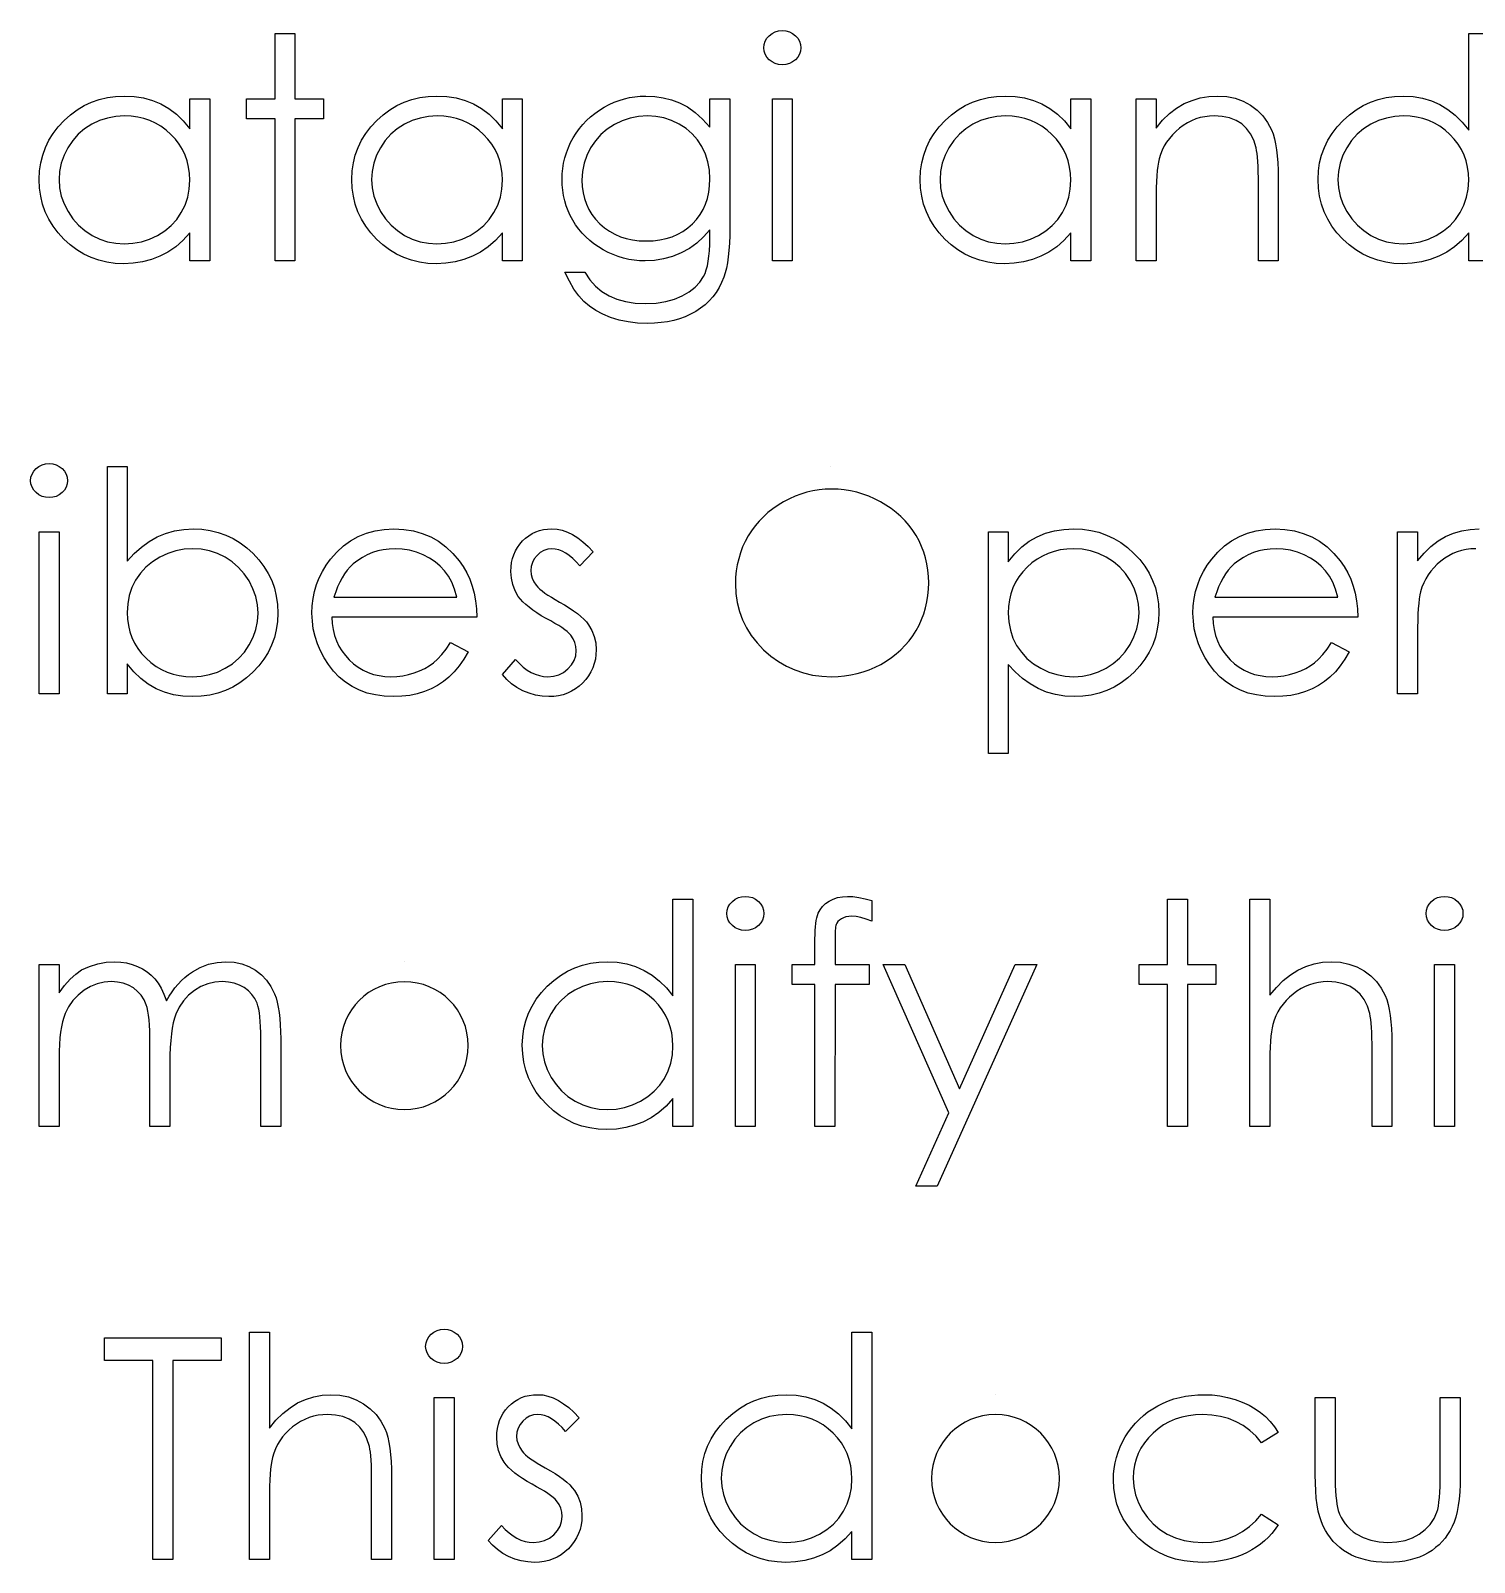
# Model space of a CAD drawing. Header units: millimetres. Extents: x -49 to 245, y 0 to 119.
# Drawn here: x 12.03 to 34.82, y 94.67 to 118.85 of the extents above; entities that cross this region are included whole.
import ezdxf

# ---------------------------------------------------------------- set-up
doc = ezdxf.new("R2010")
doc.units = ezdxf.units.MM

msp = doc.modelspace()

# ---------------------------------------------------------------- linework, layer by layer
at = {"color": 7, "linetype": 'Continuous'}
for p, q in [((24.657, 111.968), (24.657, 111.968)), ((17.928, 104.148), (17.928, 104.148)), ((27.261, 97.314), (27.261, 97.314))]:
    msp.add_line(p, q, dxfattribs=at)
at = {"color": 7, "linetype": 'Continuous', "flags": 128}
for points in [[(15.885, 118.802), (16.199, 118.802), (16.199, 118.802), (16.199, 117.77), (16.199, 117.77), (16.648, 117.77), (16.648, 117.77), (16.648, 117.455), (16.648, 117.455), (16.199, 117.455), (16.199, 117.455), (16.199, 115.212), (16.199, 115.212), (15.885, 115.212), (15.885, 115.212), (15.885, 117.455), (15.885, 117.455), (15.436, 117.455), (15.436, 117.455), (15.436, 117.77), (15.436, 117.77), (15.885, 117.77), (15.885, 117.77), (15.885, 118.802)], [(23.893, 118.846), (23.951, 118.842), (24.005, 118.827), (24.055, 118.802), (24.1, 118.767), (24.138, 118.726), (24.164, 118.68), (24.181, 118.63), (24.186, 118.576), (24.186, 118.576), (24.181, 118.523), (24.164, 118.474), (24.138, 118.429), (24.1, 118.387), (24.055, 118.353), (24.005, 118.328), (23.951, 118.313), (23.893, 118.308), (23.893, 118.308), (23.836, 118.313), (23.783, 118.328), (23.733, 118.353), (23.688, 118.387), (23.651, 118.429), (23.625, 118.474), (23.608, 118.523), (23.603, 118.576), (23.603, 118.576), (23.608, 118.63), (23.625, 118.68), (23.651, 118.726), (23.688, 118.767), (23.733, 118.802), (23.783, 118.827), (23.836, 118.842), (23.893, 118.846)], [(35.045, 115.212), (34.731, 115.212), (34.731, 115.212), (34.731, 115.654), (34.731, 115.654), (34.622, 115.536), (34.508, 115.436), (34.386, 115.351), (34.258, 115.284), (34.125, 115.233), (33.985, 115.196), (33.838, 115.174), (33.686, 115.167), (33.686, 115.167), (33.551, 115.173), (33.421, 115.192), (33.295, 115.222), (33.174, 115.264), (33.06, 115.318), (32.949, 115.385), (32.844, 115.464), (32.743, 115.555), (32.651, 115.654), (32.572, 115.759), (32.506, 115.869), (32.45, 115.984), (32.407, 116.105), (32.377, 116.231), (32.359, 116.362), (32.353, 116.498), (32.353, 116.498), (32.359, 116.631), (32.377, 116.76), (32.408, 116.883), (32.452, 117.003), (32.507, 117.116), (32.574, 117.225), (32.654, 117.329), (32.747, 117.428), (32.848, 117.519), (32.954, 117.597), (33.065, 117.664), (33.182, 117.718), (33.303, 117.76), (33.429, 117.791), (33.56, 117.808), (33.696, 117.814), (33.696, 117.814), (33.852, 117.806), (34.001, 117.781), (34.142, 117.738), (34.275, 117.679), (34.401, 117.603), (34.519, 117.511), (34.629, 117.401), (34.731, 117.275), (34.731, 117.275), (34.731, 118.802), (34.731, 118.802), (35.045, 118.802)], [(14.853, 117.77), (14.853, 115.212), (14.853, 115.212), (14.539, 115.212), (14.539, 115.212), (14.539, 115.654), (14.539, 115.654), (14.43, 115.536), (14.316, 115.436), (14.194, 115.351), (14.066, 115.284), (13.932, 115.233), (13.793, 115.196), (13.646, 115.174), (13.494, 115.167), (13.494, 115.167), (13.359, 115.173), (13.228, 115.192), (13.103, 115.222), (12.982, 115.264), (12.867, 115.318), (12.756, 115.385), (12.651, 115.464), (12.551, 115.555), (12.459, 115.654), (12.38, 115.759), (12.313, 115.869), (12.258, 115.984), (12.215, 116.105), (12.185, 116.231), (12.167, 116.362), (12.16, 116.498), (12.16, 116.498), (12.167, 116.631), (12.185, 116.76), (12.216, 116.883), (12.259, 117.003), (12.315, 117.116), (12.382, 117.225), (12.462, 117.329), (12.555, 117.428), (12.655, 117.519), (12.762, 117.597), (12.873, 117.664), (12.989, 117.718), (13.11, 117.76), (13.237, 117.791), (13.368, 117.808), (13.504, 117.814), (13.504, 117.814), (13.66, 117.807), (13.809, 117.784), (13.95, 117.744), (14.083, 117.69), (14.208, 117.619), (14.327, 117.53), (14.436, 117.422), (14.539, 117.296), (14.539, 117.296), (14.539, 117.77), (14.539, 117.77), (14.853, 117.77)], [(19.789, 117.77), (19.789, 115.212), (19.789, 115.212), (19.475, 115.212), (19.475, 115.212), (19.475, 115.654), (19.475, 115.654), (19.366, 115.536), (19.252, 115.436), (19.13, 115.351), (19.002, 115.284), (18.868, 115.233), (18.729, 115.196), (18.582, 115.174), (18.43, 115.167), (18.43, 115.167), (18.295, 115.173), (18.164, 115.192), (18.039, 115.222), (17.918, 115.264), (17.803, 115.318), (17.692, 115.385), (17.587, 115.464), (17.487, 115.555), (17.395, 115.654), (17.316, 115.759), (17.249, 115.869), (17.194, 115.984), (17.151, 116.105), (17.121, 116.231), (17.103, 116.362), (17.096, 116.498), (17.096, 116.498), (17.103, 116.631), (17.121, 116.76), (17.152, 116.883), (17.195, 117.003), (17.251, 117.116), (17.318, 117.225), (17.398, 117.329), (17.49, 117.428), (17.591, 117.519), (17.698, 117.597), (17.809, 117.664), (17.925, 117.718), (18.046, 117.76), (18.173, 117.791), (18.304, 117.808), (18.44, 117.814), (18.44, 117.814), (18.596, 117.807), (18.745, 117.784), (18.886, 117.744), (19.019, 117.69), (19.144, 117.619), (19.263, 117.53), (19.372, 117.422), (19.475, 117.296), (19.475, 117.296), (19.475, 117.77), (19.475, 117.77), (19.789, 117.77)], [(22.75, 117.77), (23.064, 117.77), (23.064, 117.77), (23.064, 115.74), (23.064, 115.74), (23.063, 115.61), (23.059, 115.489), (23.051, 115.378), (23.041, 115.276), (23.028, 115.182), (23.012, 115.098), (22.993, 115.022), (22.971, 114.955), (22.971, 114.955), (22.936, 114.87), (22.895, 114.79), (22.849, 114.715), (22.796, 114.645), (22.738, 114.579), (22.674, 114.519), (22.604, 114.464), (22.527, 114.414), (22.447, 114.37), (22.362, 114.331), (22.273, 114.298), (22.18, 114.272), (22.083, 114.251), (21.982, 114.237), (21.877, 114.227), (21.768, 114.225), (21.768, 114.225), (21.609, 114.23), (21.459, 114.249), (21.317, 114.277), (21.183, 114.319), (21.06, 114.37), (20.948, 114.429), (20.849, 114.495), (20.762, 114.57), (20.682, 114.659), (20.605, 114.765), (20.532, 114.889), (20.462, 115.032), (20.462, 115.032), (20.776, 115.032), (20.776, 115.032), (20.855, 114.915), (20.946, 114.814), (21.046, 114.728), (21.158, 114.659), (21.282, 114.607), (21.42, 114.569), (21.572, 114.546), (21.738, 114.539), (21.738, 114.539), (21.902, 114.546), (22.053, 114.569), (22.19, 114.607), (22.314, 114.659), (22.423, 114.724), (22.516, 114.796), (22.591, 114.876), (22.65, 114.964), (22.674, 115.013), (22.694, 115.07), (22.711, 115.135), (22.725, 115.207), (22.736, 115.286), (22.744, 115.373), (22.749, 115.468), (22.75, 115.569), (22.75, 115.569), (22.75, 115.702), (22.75, 115.702), (22.652, 115.59), (22.544, 115.492), (22.426, 115.408), (22.297, 115.338), (22.161, 115.283), (22.02, 115.243), (21.877, 115.22), (21.728, 115.212), (21.728, 115.212), (21.64, 115.215), (21.554, 115.223), (21.469, 115.236), (21.386, 115.255), (21.304, 115.28), (21.223, 115.31), (21.143, 115.345), (21.065, 115.386), (20.99, 115.431), (20.92, 115.48), (20.853, 115.533), (20.791, 115.59), (20.733, 115.65), (20.68, 115.714), (20.631, 115.782), (20.586, 115.853), (20.547, 115.928), (20.512, 116.004), (20.483, 116.082), (20.459, 116.162), (20.441, 116.243), (20.427, 116.327), (20.42, 116.412), (20.417, 116.499), (20.417, 116.499), (20.42, 116.586), (20.428, 116.672), (20.441, 116.756), (20.461, 116.839), (20.486, 116.92), (20.516, 117), (20.552, 117.078), (20.593, 117.155), (20.639, 117.23), (20.69, 117.3), (20.744, 117.366), (20.803, 117.428), (20.866, 117.486), (20.934, 117.54), (21.005, 117.591), (21.081, 117.637), (21.159, 117.678), (21.239, 117.715), (21.319, 117.745), (21.401, 117.77), (21.483, 117.789), (21.567, 117.803), (21.652, 117.812), (21.738, 117.814), (21.738, 117.814), (21.879, 117.807), (22.015, 117.787), (22.146, 117.753), (22.272, 117.706), (22.395, 117.641), (22.516, 117.556), (22.634, 117.449), (22.75, 117.322), (22.75, 117.322), (22.75, 117.77)], [(23.737, 117.77), (24.052, 117.77), (24.052, 117.77), (24.052, 115.212), (24.052, 115.212), (23.737, 115.212), (23.737, 115.212), (23.737, 117.77)], [(28.763, 117.77), (28.763, 115.212), (28.763, 115.212), (28.449, 115.212), (28.449, 115.212), (28.449, 115.654), (28.449, 115.654), (28.34, 115.536), (28.226, 115.436), (28.104, 115.351), (27.976, 115.284), (27.842, 115.233), (27.703, 115.196), (27.556, 115.174), (27.404, 115.167), (27.404, 115.167), (27.269, 115.173), (27.139, 115.192), (27.013, 115.222), (26.892, 115.264), (26.777, 115.318), (26.667, 115.385), (26.562, 115.464), (26.461, 115.555), (26.369, 115.654), (26.29, 115.759), (26.224, 115.869), (26.168, 115.984), (26.125, 116.105), (26.095, 116.231), (26.077, 116.362), (26.071, 116.498), (26.071, 116.498), (26.077, 116.631), (26.095, 116.76), (26.126, 116.883), (26.17, 117.003), (26.225, 117.116), (26.292, 117.225), (26.372, 117.329), (26.465, 117.428), (26.566, 117.519), (26.672, 117.597), (26.783, 117.664), (26.899, 117.718), (27.021, 117.76), (27.147, 117.791), (27.278, 117.808), (27.414, 117.814), (27.414, 117.814), (27.57, 117.807), (27.719, 117.784), (27.86, 117.744), (27.993, 117.69), (28.119, 117.619), (28.237, 117.53), (28.347, 117.422), (28.449, 117.296), (28.449, 117.296), (28.449, 117.77), (28.449, 117.77), (28.763, 117.77)], [(29.481, 117.77), (29.795, 117.77), (29.795, 117.77), (29.795, 117.308), (29.795, 117.308), (29.898, 117.432), (30.006, 117.537), (30.12, 117.624), (30.239, 117.694), (30.363, 117.746), (30.493, 117.784), (30.628, 117.807), (30.768, 117.814), (30.768, 117.814), (30.91, 117.805), (31.043, 117.779), (31.168, 117.733), (31.284, 117.67), (31.389, 117.591), (31.481, 117.5), (31.556, 117.397), (31.617, 117.28), (31.643, 117.215), (31.664, 117.141), (31.683, 117.059), (31.698, 116.967), (31.709, 116.868), (31.718, 116.76), (31.723, 116.643), (31.725, 116.518), (31.725, 116.518), (31.725, 115.212), (31.725, 115.212), (31.41, 115.212), (31.41, 115.212), (31.41, 116.415), (31.41, 116.415), (31.41, 116.519), (31.408, 116.615), (31.406, 116.701), (31.401, 116.779), (31.396, 116.847), (31.389, 116.906), (31.382, 116.956), (31.373, 116.997), (31.373, 116.997), (31.338, 117.115), (31.288, 117.217), (31.225, 117.303), (31.148, 117.374), (31.059, 117.429), (30.956, 117.469), (30.841, 117.493), (30.714, 117.5), (30.714, 117.5), (30.638, 117.498), (30.564, 117.488), (30.492, 117.473), (30.423, 117.452), (30.355, 117.424), (30.289, 117.391), (30.225, 117.351), (30.163, 117.305), (30.105, 117.255), (30.052, 117.202), (30.005, 117.146), (29.962, 117.087), (29.925, 117.026), (29.893, 116.961), (29.865, 116.893), (29.843, 116.823), (29.843, 116.823), (29.832, 116.771), (29.822, 116.709), (29.814, 116.639), (29.807, 116.557), (29.802, 116.467), (29.798, 116.367), (29.796, 116.257), (29.795, 116.137), (29.795, 116.137), (29.795, 115.212), (29.795, 115.212), (29.481, 115.212), (29.481, 115.212), (29.481, 117.77)], [(13.508, 117.5), (13.371, 117.492), (13.239, 117.467), (13.113, 117.426), (12.991, 117.368), (12.879, 117.296), (12.779, 117.21), (12.691, 117.111), (12.614, 116.998), (12.553, 116.878), (12.51, 116.753), (12.483, 116.625), (12.475, 116.494), (12.475, 116.494), (12.484, 116.364), (12.51, 116.236), (12.554, 116.111), (12.616, 115.989), (12.693, 115.876), (12.781, 115.776), (12.882, 115.689), (12.995, 115.615), (13.116, 115.556), (13.242, 115.515), (13.371, 115.489), (13.505, 115.481), (13.505, 115.481), (13.641, 115.489), (13.774, 115.514), (13.902, 115.555), (14.027, 115.614), (14.143, 115.686), (14.245, 115.77), (14.332, 115.866), (14.405, 115.973), (14.464, 116.09), (14.506, 116.215), (14.53, 116.346), (14.539, 116.485), (14.539, 116.485), (14.534, 116.591), (14.52, 116.693), (14.497, 116.79), (14.464, 116.883), (14.422, 116.971), (14.371, 117.055), (14.311, 117.134), (14.241, 117.209), (14.164, 117.277), (14.084, 117.337), (13.998, 117.387), (13.909, 117.427), (13.815, 117.46), (13.717, 117.482), (13.615, 117.496), (13.508, 117.5)], [(18.444, 117.5), (18.307, 117.492), (18.175, 117.467), (18.048, 117.426), (17.927, 117.368), (17.815, 117.296), (17.715, 117.21), (17.626, 117.111), (17.55, 116.998), (17.489, 116.878), (17.446, 116.753), (17.419, 116.625), (17.41, 116.494), (17.41, 116.494), (17.42, 116.364), (17.446, 116.236), (17.49, 116.111), (17.551, 115.989), (17.629, 115.876), (17.717, 115.776), (17.818, 115.689), (17.931, 115.615), (18.052, 115.556), (18.178, 115.515), (18.307, 115.489), (18.441, 115.481), (18.441, 115.481), (18.577, 115.489), (18.71, 115.514), (18.838, 115.555), (18.963, 115.614), (19.078, 115.686), (19.181, 115.77), (19.268, 115.866), (19.341, 115.973), (19.4, 116.09), (19.442, 116.215), (19.466, 116.346), (19.475, 116.485), (19.475, 116.485), (19.47, 116.591), (19.456, 116.693), (19.433, 116.79), (19.4, 116.883), (19.358, 116.971), (19.307, 117.055), (19.247, 117.134), (19.177, 117.209), (19.1, 117.277), (19.02, 117.337), (18.934, 117.387), (18.845, 117.427), (18.751, 117.46), (18.653, 117.482), (18.55, 117.496), (18.444, 117.5)], [(21.763, 117.5), (21.626, 117.492), (21.493, 117.467), (21.366, 117.425), (21.244, 117.366), (21.13, 117.293), (21.03, 117.207), (20.942, 117.108), (20.867, 116.997), (20.807, 116.876), (20.765, 116.752), (20.739, 116.621), (20.731, 116.486), (20.731, 116.486), (20.735, 116.385), (20.749, 116.287), (20.771, 116.194), (20.802, 116.106), (20.841, 116.022), (20.889, 115.943), (20.947, 115.868), (21.013, 115.798), (21.086, 115.734), (21.164, 115.679), (21.248, 115.633), (21.337, 115.594), (21.431, 115.565), (21.53, 115.543), (21.635, 115.53), (21.744, 115.526), (21.744, 115.526), (21.855, 115.53), (21.96, 115.543), (22.06, 115.564), (22.154, 115.593), (22.242, 115.631), (22.325, 115.678), (22.402, 115.733), (22.474, 115.796), (22.538, 115.866), (22.595, 115.942), (22.642, 116.022), (22.682, 116.108), (22.712, 116.199), (22.733, 116.296), (22.746, 116.397), (22.75, 116.505), (22.75, 116.505), (22.743, 116.644), (22.719, 116.775), (22.679, 116.899), (22.623, 117.015), (22.553, 117.122), (22.47, 117.216), (22.374, 117.299), (22.264, 117.37), (22.145, 117.427), (22.022, 117.468), (21.895, 117.492), (21.763, 117.5)], [(27.418, 117.5), (27.281, 117.492), (27.149, 117.467), (27.023, 117.426), (26.902, 117.368), (26.789, 117.296), (26.689, 117.21), (26.601, 117.111), (26.524, 116.998), (26.463, 116.878), (26.42, 116.753), (26.393, 116.625), (26.385, 116.494), (26.385, 116.494), (26.394, 116.364), (26.42, 116.236), (26.464, 116.111), (26.526, 115.989), (26.603, 115.876), (26.691, 115.776), (26.792, 115.689), (26.905, 115.615), (27.026, 115.556), (27.152, 115.515), (27.282, 115.489), (27.415, 115.481), (27.415, 115.481), (27.552, 115.489), (27.684, 115.514), (27.812, 115.555), (27.937, 115.614), (28.053, 115.686), (28.155, 115.77), (28.242, 115.866), (28.316, 115.973), (28.374, 116.09), (28.416, 116.215), (28.441, 116.346), (28.449, 116.485), (28.449, 116.485), (28.444, 116.591), (28.43, 116.693), (28.407, 116.79), (28.375, 116.883), (28.333, 116.971), (28.281, 117.055), (28.221, 117.134), (28.151, 117.209), (28.075, 117.277), (27.994, 117.337), (27.908, 117.387), (27.819, 117.427), (27.725, 117.46), (27.627, 117.482), (27.525, 117.496), (27.418, 117.5)], [(33.7, 117.5), (33.563, 117.492), (33.431, 117.467), (33.305, 117.426), (33.184, 117.368), (33.071, 117.296), (32.971, 117.21), (32.883, 117.111), (32.806, 116.998), (32.745, 116.878), (32.702, 116.753), (32.675, 116.625), (32.667, 116.494), (32.667, 116.494), (32.676, 116.364), (32.702, 116.236), (32.746, 116.111), (32.808, 115.989), (32.885, 115.876), (32.973, 115.776), (33.074, 115.689), (33.187, 115.615), (33.308, 115.556), (33.434, 115.515), (33.564, 115.489), (33.698, 115.481), (33.698, 115.481), (33.834, 115.489), (33.966, 115.514), (34.094, 115.555), (34.219, 115.614), (34.335, 115.686), (34.437, 115.77), (34.524, 115.866), (34.598, 115.973), (34.656, 116.09), (34.698, 116.215), (34.723, 116.346), (34.731, 116.485), (34.731, 116.485), (34.726, 116.591), (34.712, 116.693), (34.689, 116.79), (34.657, 116.883), (34.615, 116.971), (34.563, 117.055), (34.503, 117.134), (34.433, 117.209), (34.357, 117.277), (34.276, 117.337), (34.19, 117.387), (34.101, 117.427), (34.007, 117.46), (33.909, 117.482), (33.807, 117.496), (33.7, 117.5)], [(12.316, 112.013), (12.374, 112.008), (12.428, 111.993), (12.478, 111.968), (12.523, 111.934), (12.561, 111.893), (12.587, 111.846), (12.604, 111.796), (12.609, 111.742), (12.609, 111.742), (12.604, 111.69), (12.587, 111.641), (12.561, 111.595), (12.523, 111.554), (12.478, 111.52), (12.428, 111.494), (12.374, 111.48), (12.316, 111.475), (12.316, 111.475), (12.259, 111.48), (12.206, 111.494), (12.156, 111.52), (12.111, 111.554), (12.074, 111.595), (12.048, 111.641), (12.031, 111.69), (12.026, 111.742), (12.026, 111.742), (12.031, 111.796), (12.048, 111.846), (12.074, 111.893), (12.111, 111.934), (12.156, 111.968), (12.206, 111.993), (12.259, 112.008), (12.316, 112.013)], [(13.237, 108.379), (13.237, 111.968), (13.237, 111.968), (13.552, 111.968), (13.552, 111.968), (13.552, 110.472), (13.552, 110.472), (13.66, 110.592), (13.774, 110.695), (13.896, 110.783), (14.023, 110.854), (14.157, 110.91), (14.296, 110.95), (14.443, 110.973), (14.595, 110.981), (14.595, 110.981), (14.73, 110.975), (14.861, 110.957), (14.987, 110.926), (15.107, 110.884), (15.222, 110.83), (15.333, 110.763), (15.438, 110.684), (15.538, 110.593), (15.63, 110.494), (15.71, 110.389), (15.777, 110.279), (15.832, 110.164), (15.875, 110.044), (15.905, 109.919), (15.923, 109.788), (15.93, 109.652), (15.93, 109.652), (15.923, 109.519), (15.905, 109.39), (15.874, 109.265), (15.831, 109.146), (15.775, 109.032), (15.707, 108.923), (15.628, 108.819), (15.535, 108.72), (15.434, 108.63), (15.327, 108.551), (15.217, 108.484), (15.1, 108.43), (14.979, 108.388), (14.853, 108.357), (14.721, 108.34), (14.585, 108.334), (14.585, 108.334), (14.429, 108.341), (14.281, 108.364), (14.141, 108.404), (14.008, 108.458), (13.882, 108.529), (13.765, 108.618), (13.655, 108.726), (13.552, 108.852), (13.552, 108.852), (13.552, 108.379), (13.552, 108.379), (13.237, 108.379)], [(24.673, 111.609), (24.573, 111.606), (24.475, 111.597), (24.378, 111.581), (24.283, 111.559), (24.189, 111.531), (24.096, 111.496), (24.005, 111.456), (23.914, 111.409), (23.827, 111.357), (23.745, 111.3), (23.668, 111.239), (23.596, 111.174), (23.528, 111.104), (23.465, 111.031), (23.408, 110.952), (23.355, 110.87), (23.308, 110.784), (23.267, 110.696), (23.233, 110.605), (23.205, 110.511), (23.182, 110.416), (23.167, 110.318), (23.157, 110.218), (23.154, 110.114), (23.154, 110.114), (23.161, 109.963), (23.182, 109.818), (23.216, 109.679), (23.266, 109.546), (23.328, 109.418), (23.404, 109.297), (23.495, 109.182), (23.599, 109.073), (23.714, 108.973), (23.833, 108.887), (23.959, 108.814), (24.09, 108.754), (24.227, 108.707), (24.37, 108.674), (24.518, 108.654), (24.673, 108.648), (24.673, 108.648), (24.776, 108.651), (24.878, 108.66), (24.978, 108.675), (25.077, 108.697), (25.173, 108.724), (25.267, 108.757), (25.358, 108.797), (25.449, 108.843), (25.536, 108.894), (25.618, 108.949), (25.694, 109.01), (25.766, 109.074), (25.834, 109.143), (25.896, 109.216), (25.953, 109.294), (26.006, 109.377), (26.053, 109.463), (26.093, 109.551), (26.128, 109.642), (26.156, 109.735), (26.177, 109.831), (26.193, 109.928), (26.203, 110.028), (26.205, 110.131), (26.205, 110.131), (26.203, 110.232), (26.193, 110.332), (26.177, 110.429), (26.156, 110.523), (26.128, 110.615), (26.093, 110.704), (26.053, 110.791), (26.006, 110.876), (25.953, 110.957), (25.895, 111.034), (25.832, 111.107), (25.765, 111.176), (25.692, 111.24), (25.614, 111.301), (25.531, 111.357), (25.443, 111.409), (25.351, 111.456), (25.258, 111.496), (25.164, 111.531), (25.069, 111.559), (24.971, 111.581), (24.873, 111.597), (24.774, 111.606), (24.673, 111.609)], [(12.16, 110.936), (12.475, 110.936), (12.475, 110.936), (12.475, 108.379), (12.475, 108.379), (12.16, 108.379), (12.16, 108.379), (12.16, 110.936)], [(18.657, 109.186), (18.936, 109.04), (18.936, 109.04), (18.867, 108.923), (18.794, 108.817), (18.715, 108.723), (18.631, 108.642), (18.542, 108.571), (18.448, 108.51), (18.348, 108.456), (18.243, 108.412), (18.131, 108.378), (18.013, 108.353), (17.887, 108.339), (17.755, 108.334), (17.755, 108.334), (17.607, 108.34), (17.469, 108.359), (17.338, 108.39), (17.216, 108.435), (17.102, 108.491), (16.996, 108.561), (16.898, 108.643), (16.809, 108.737), (16.729, 108.84), (16.66, 108.946), (16.601, 109.055), (16.554, 109.168), (16.516, 109.284), (16.489, 109.402), (16.474, 109.525), (16.468, 109.65), (16.468, 109.65), (16.473, 109.768), (16.486, 109.883), (16.51, 109.995), (16.542, 110.103), (16.583, 110.208), (16.634, 110.31), (16.694, 110.409), (16.763, 110.504), (16.763, 110.504), (16.86, 110.616), (16.965, 110.713), (17.078, 110.795), (17.199, 110.862), (17.328, 110.914), (17.465, 110.952), (17.61, 110.973), (17.762, 110.981), (17.762, 110.981), (17.919, 110.973), (18.069, 110.95), (18.21, 110.91), (18.342, 110.856), (18.467, 110.785), (18.583, 110.698), (18.692, 110.595), (18.792, 110.478), (18.792, 110.478), (18.857, 110.386), (18.912, 110.289), (18.96, 110.186), (18.999, 110.078), (19.029, 109.964), (19.052, 109.845), (19.065, 109.72), (19.071, 109.59), (19.071, 109.59), (16.782, 109.59), (16.782, 109.59), (16.789, 109.489), (16.803, 109.392), (16.825, 109.3), (16.856, 109.214), (16.894, 109.132), (16.94, 109.054), (16.995, 108.981), (17.057, 108.912), (17.126, 108.85), (17.198, 108.796), (17.274, 108.751), (17.355, 108.714), (17.439, 108.685), (17.528, 108.665), (17.619, 108.652), (17.715, 108.648), (17.715, 108.648), (17.809, 108.651), (17.901, 108.662), (17.992, 108.681), (18.082, 108.707), (18.168, 108.74), (18.248, 108.777), (18.32, 108.82), (18.386, 108.866), (18.45, 108.923), (18.516, 108.996), (18.586, 109.083), (18.657, 109.186)], [(20.91, 110.617), (20.697, 110.398), (20.697, 110.398), (20.641, 110.461), (20.585, 110.516), (20.529, 110.562), (20.474, 110.6), (20.419, 110.629), (20.364, 110.65), (20.31, 110.663), (20.256, 110.667), (20.256, 110.667), (20.19, 110.661), (20.129, 110.641), (20.072, 110.609), (20.021, 110.563), (19.978, 110.509), (19.948, 110.452), (19.93, 110.389), (19.923, 110.323), (19.923, 110.323), (19.929, 110.262), (19.945, 110.204), (19.972, 110.147), (20.01, 110.091), (20.01, 110.091), (20.035, 110.062), (20.066, 110.032), (20.102, 110.001), (20.145, 109.969), (20.194, 109.935), (20.249, 109.901), (20.309, 109.864), (20.376, 109.827), (20.376, 109.827), (20.457, 109.781), (20.531, 109.735), (20.599, 109.69), (20.66, 109.645), (20.714, 109.6), (20.762, 109.556), (20.803, 109.512), (20.836, 109.468), (20.836, 109.468), (20.888, 109.378), (20.926, 109.282), (20.948, 109.18), (20.955, 109.073), (20.955, 109.073), (20.952, 108.997), (20.942, 108.924), (20.925, 108.854), (20.902, 108.787), (20.871, 108.723), (20.835, 108.662), (20.791, 108.604), (20.741, 108.548), (20.685, 108.498), (20.627, 108.454), (20.566, 108.418), (20.5, 108.388), (20.432, 108.364), (20.359, 108.347), (20.284, 108.337), (20.206, 108.334), (20.206, 108.334), (20.1, 108.339), (19.997, 108.357), (19.896, 108.386), (19.797, 108.425), (19.704, 108.476), (19.619, 108.536), (19.543, 108.604), (19.475, 108.68), (19.475, 108.68), (19.683, 108.917), (19.683, 108.917), (19.743, 108.854), (19.804, 108.799), (19.867, 108.753), (19.929, 108.715), (19.993, 108.686), (20.058, 108.665), (20.123, 108.652), (20.19, 108.648), (20.19, 108.648), (20.28, 108.655), (20.364, 108.679), (20.44, 108.716), (20.509, 108.77), (20.567, 108.834), (20.608, 108.904), (20.633, 108.979), (20.641, 109.059), (20.641, 109.059), (20.636, 109.126), (20.62, 109.189), (20.593, 109.248), (20.555, 109.303), (20.555, 109.303), (20.53, 109.33), (20.499, 109.359), (20.46, 109.39), (20.415, 109.422), (20.364, 109.455), (20.305, 109.49), (20.24, 109.528), (20.167, 109.567), (20.167, 109.567), (20.089, 109.611), (20.018, 109.655), (19.953, 109.699), (19.895, 109.743), (19.843, 109.786), (19.798, 109.83), (19.759, 109.873), (19.726, 109.916), (19.726, 109.916), (19.675, 110.005), (19.639, 110.101), (19.616, 110.202), (19.609, 110.31), (19.609, 110.31), (19.612, 110.381), (19.62, 110.448), (19.635, 110.513), (19.655, 110.574), (19.681, 110.633), (19.712, 110.688), (19.749, 110.741), (19.792, 110.79), (19.84, 110.835), (19.89, 110.873), (19.944, 110.906), (20, 110.933), (20.059, 110.954), (20.122, 110.969), (20.187, 110.978), (20.256, 110.981), (20.256, 110.981), (20.337, 110.975), (20.418, 110.959), (20.5, 110.93), (20.582, 110.89), (20.664, 110.839), (20.746, 110.776), (20.828, 110.703), (20.91, 110.617)], [(27.148, 110.936), (27.462, 110.936), (27.462, 110.936), (27.462, 110.463), (27.462, 110.463), (27.565, 110.589), (27.675, 110.696), (27.793, 110.786), (27.918, 110.857), (28.051, 110.911), (28.192, 110.95), (28.34, 110.973), (28.495, 110.981), (28.495, 110.981), (28.631, 110.975), (28.763, 110.957), (28.889, 110.927), (29.011, 110.884), (29.127, 110.83), (29.238, 110.764), (29.344, 110.685), (29.445, 110.595), (29.538, 110.496), (29.618, 110.391), (29.686, 110.283), (29.741, 110.169), (29.785, 110.05), (29.815, 109.927), (29.834, 109.798), (29.84, 109.664), (29.84, 109.664), (29.834, 109.528), (29.815, 109.397), (29.785, 109.272), (29.743, 109.151), (29.687, 109.035), (29.62, 108.925), (29.541, 108.821), (29.449, 108.721), (29.348, 108.63), (29.243, 108.552), (29.133, 108.485), (29.018, 108.43), (28.897, 108.388), (28.771, 108.358), (28.64, 108.34), (28.505, 108.334), (28.505, 108.334), (28.353, 108.341), (28.206, 108.366), (28.067, 108.405), (27.933, 108.461), (27.806, 108.533), (27.685, 108.62), (27.57, 108.723), (27.462, 108.842), (27.462, 108.842), (27.462, 107.436), (27.462, 107.436), (27.148, 107.436), (27.148, 107.436), (27.148, 110.936)], [(32.567, 109.186), (32.846, 109.04), (32.846, 109.04), (32.778, 108.923), (32.704, 108.817), (32.626, 108.723), (32.541, 108.642), (32.452, 108.571), (32.358, 108.51), (32.258, 108.456), (32.153, 108.412), (32.041, 108.378), (31.923, 108.353), (31.797, 108.339), (31.665, 108.334), (31.665, 108.334), (31.518, 108.34), (31.379, 108.359), (31.249, 108.39), (31.126, 108.435), (31.012, 108.491), (30.906, 108.561), (30.808, 108.643), (30.719, 108.737), (30.639, 108.84), (30.57, 108.946), (30.512, 109.055), (30.464, 109.168), (30.426, 109.284), (30.399, 109.402), (30.384, 109.525), (30.378, 109.65), (30.378, 109.65), (30.383, 109.768), (30.397, 109.883), (30.42, 109.995), (30.452, 110.103), (30.493, 110.208), (30.544, 110.31), (30.604, 110.409), (30.673, 110.504), (30.673, 110.504), (30.77, 110.616), (30.876, 110.713), (30.988, 110.795), (31.11, 110.862), (31.239, 110.914), (31.375, 110.952), (31.52, 110.973), (31.673, 110.981), (31.673, 110.981), (31.83, 110.973), (31.979, 110.95), (32.12, 110.91), (32.253, 110.856), (32.377, 110.785), (32.494, 110.698), (32.602, 110.595), (32.703, 110.478), (32.703, 110.478), (32.767, 110.386), (32.823, 110.289), (32.87, 110.186), (32.909, 110.078), (32.94, 109.964), (32.962, 109.845), (32.975, 109.72), (32.981, 109.59), (32.981, 109.59), (30.693, 109.59), (30.693, 109.59), (30.699, 109.489), (30.713, 109.392), (30.735, 109.3), (30.766, 109.214), (30.804, 109.132), (30.85, 109.054), (30.905, 108.981), (30.967, 108.912), (31.036, 108.85), (31.108, 108.796), (31.185, 108.751), (31.265, 108.714), (31.349, 108.685), (31.438, 108.665), (31.53, 108.652), (31.626, 108.648), (31.626, 108.648), (31.72, 108.651), (31.812, 108.662), (31.903, 108.681), (31.992, 108.707), (32.079, 108.74), (32.158, 108.777), (32.23, 108.82), (32.296, 108.866), (32.36, 108.923), (32.426, 108.996), (32.496, 109.083), (32.567, 109.186)], [(33.609, 110.936), (33.923, 110.936), (33.923, 110.936), (33.923, 110.475), (33.923, 110.475), (34.026, 110.598), (34.134, 110.704), (34.248, 110.791), (34.367, 110.86), (34.491, 110.913), (34.621, 110.951), (34.756, 110.973), (34.896, 110.981)], [(34.842, 110.667), (34.766, 110.664), (34.692, 110.655), (34.62, 110.64), (34.551, 110.619), (34.483, 110.591), (34.417, 110.558), (34.353, 110.518), (34.291, 110.472), (34.233, 110.422), (34.181, 110.369), (34.133, 110.313), (34.09, 110.254), (34.053, 110.192), (34.021, 110.128), (33.993, 110.06), (33.972, 109.99), (33.972, 109.99), (33.96, 109.938), (33.951, 109.876), (33.942, 109.805), (33.935, 109.724), (33.93, 109.634), (33.926, 109.533), (33.924, 109.423), (33.923, 109.303), (33.923, 109.303), (33.923, 108.379), (33.923, 108.379), (33.609, 108.379), (33.609, 108.379), (33.609, 110.936)], [(14.582, 108.648), (14.72, 108.656), (14.851, 108.681), (14.978, 108.722), (15.099, 108.78), (15.211, 108.852), (15.311, 108.938), (15.4, 109.037), (15.475, 109.149), (15.537, 109.27), (15.581, 109.394), (15.607, 109.521), (15.616, 109.652), (15.616, 109.652), (15.606, 109.784), (15.581, 109.912), (15.536, 110.037), (15.474, 110.159), (15.398, 110.272), (15.309, 110.373), (15.208, 110.459), (15.095, 110.533), (14.975, 110.592), (14.849, 110.633), (14.72, 110.659), (14.587, 110.667), (14.587, 110.667), (14.451, 110.659), (14.319, 110.633), (14.19, 110.592), (14.065, 110.533), (13.948, 110.46), (13.846, 110.376), (13.758, 110.28), (13.684, 110.172), (13.626, 110.055), (13.584, 109.931), (13.56, 109.8), (13.552, 109.662), (13.552, 109.662), (13.556, 109.556), (13.57, 109.455), (13.594, 109.357), (13.626, 109.265), (13.668, 109.176), (13.719, 109.092), (13.779, 109.013), (13.849, 108.938), (13.925, 108.87), (14.007, 108.811), (14.091, 108.761), (14.181, 108.721), (14.275, 108.688), (14.373, 108.666), (14.476, 108.652), (14.582, 108.648)], [(18.757, 109.904), (18.719, 110.028), (18.674, 110.139), (18.621, 110.236), (18.561, 110.321), (18.492, 110.395), (18.412, 110.462), (18.323, 110.52), (18.222, 110.572), (18.116, 110.614), (18.006, 110.643), (17.894, 110.661), (17.779, 110.667), (17.779, 110.667), (17.685, 110.663), (17.593, 110.652), (17.506, 110.633), (17.422, 110.607), (17.341, 110.573), (17.264, 110.532), (17.19, 110.483), (17.12, 110.427), (17.12, 110.427), (17.07, 110.381), (17.025, 110.329), (16.982, 110.272), (16.943, 110.21), (16.906, 110.141), (16.873, 110.068), (16.843, 109.989), (16.815, 109.904), (16.815, 109.904), (18.757, 109.904)], [(28.492, 110.667), (28.386, 110.663), (28.283, 110.649), (28.185, 110.626), (28.091, 110.594), (28.002, 110.553), (27.917, 110.504), (27.835, 110.444), (27.759, 110.376), (27.69, 110.301), (27.629, 110.222), (27.578, 110.138), (27.536, 110.049), (27.504, 109.957), (27.481, 109.859), (27.467, 109.758), (27.462, 109.652), (27.462, 109.652), (27.47, 109.513), (27.495, 109.382), (27.536, 109.257), (27.594, 109.14), (27.668, 109.033), (27.756, 108.937), (27.859, 108.852), (27.975, 108.78), (28.1, 108.722), (28.229, 108.681), (28.361, 108.656), (28.497, 108.648), (28.497, 108.648), (28.631, 108.656), (28.76, 108.681), (28.885, 108.723), (29.006, 108.782), (29.119, 108.855), (29.219, 108.942), (29.308, 109.042), (29.384, 109.156), (29.446, 109.278), (29.491, 109.403), (29.517, 109.53), (29.526, 109.661), (29.526, 109.661), (29.517, 109.792), (29.491, 109.92), (29.447, 110.044), (29.386, 110.165), (29.31, 110.278), (29.222, 110.377), (29.121, 110.463), (29.009, 110.535), (28.888, 110.593), (28.762, 110.634), (28.63, 110.659), (28.492, 110.667)], [(32.667, 109.904), (32.63, 110.028), (32.584, 110.139), (32.532, 110.236), (32.471, 110.321), (32.403, 110.395), (32.323, 110.462), (32.233, 110.52), (32.133, 110.572), (32.026, 110.614), (31.916, 110.643), (31.804, 110.661), (31.689, 110.667), (31.689, 110.667), (31.595, 110.663), (31.504, 110.652), (31.416, 110.633), (31.333, 110.607), (31.251, 110.573), (31.174, 110.532), (31.101, 110.483), (31.03, 110.427), (31.03, 110.427), (30.981, 110.381), (30.935, 110.329), (30.892, 110.272), (30.853, 110.21), (30.817, 110.141), (30.783, 110.068), (30.753, 109.989), (30.725, 109.904), (30.725, 109.904), (32.667, 109.904)], [(22.481, 105.135), (22.481, 101.545), (22.481, 101.545), (22.167, 101.545), (22.167, 101.545), (22.167, 101.988), (22.167, 101.988), (22.058, 101.87), (21.944, 101.769), (21.822, 101.685), (21.694, 101.617), (21.56, 101.566), (21.421, 101.53), (21.274, 101.507), (21.122, 101.5), (21.122, 101.5), (20.987, 101.507), (20.856, 101.525), (20.731, 101.555), (20.61, 101.597), (20.495, 101.652), (20.385, 101.718), (20.279, 101.797), (20.179, 101.888), (20.087, 101.988), (20.008, 102.092), (19.942, 102.202), (19.886, 102.318), (19.843, 102.438), (19.813, 102.564), (19.795, 102.695), (19.789, 102.831), (19.789, 102.831), (19.795, 102.964), (19.813, 103.093), (19.844, 103.217), (19.888, 103.336), (19.943, 103.449), (20.01, 103.558), (20.09, 103.663), (20.183, 103.761), (20.284, 103.852), (20.39, 103.93), (20.501, 103.997), (20.617, 104.051), (20.739, 104.094), (20.865, 104.124), (20.996, 104.141), (21.132, 104.148), (21.132, 104.148), (21.288, 104.139), (21.437, 104.114), (21.578, 104.071), (21.711, 104.012), (21.837, 103.937), (21.955, 103.844), (22.065, 103.734), (22.167, 103.608), (22.167, 103.608), (22.167, 105.135), (22.167, 105.135), (22.481, 105.135)], [(23.31, 105.18), (23.368, 105.175), (23.422, 105.16), (23.472, 105.135), (23.517, 105.101), (23.554, 105.059), (23.581, 105.013), (23.597, 104.963), (23.603, 104.909), (23.603, 104.909), (23.597, 104.857), (23.581, 104.807), (23.554, 104.762), (23.517, 104.721), (23.472, 104.686), (23.422, 104.661), (23.368, 104.646), (23.31, 104.641), (23.31, 104.641), (23.252, 104.646), (23.2, 104.661), (23.15, 104.686), (23.105, 104.721), (23.068, 104.762), (23.041, 104.807), (23.025, 104.857), (23.019, 104.909), (23.019, 104.909), (23.025, 104.963), (23.041, 105.013), (23.068, 105.059), (23.105, 105.101), (23.15, 105.135), (23.2, 105.16), (23.252, 105.175), (23.31, 105.18)], [(25.308, 105.114), (25.308, 104.787), (25.308, 104.787), (25.218, 104.822), (25.135, 104.846), (25.059, 104.861), (24.99, 104.866), (24.99, 104.866), (24.943, 104.863), (24.899, 104.856), (24.861, 104.843), (24.826, 104.826), (24.796, 104.805), (24.772, 104.783), (24.755, 104.759), (24.744, 104.734), (24.739, 104.718), (24.736, 104.697), (24.733, 104.671), (24.731, 104.639), (24.729, 104.601), (24.728, 104.559), (24.727, 104.511), (24.727, 104.458), (24.727, 104.458), (24.727, 104.103), (24.727, 104.103), (25.263, 104.103), (25.263, 104.103), (25.263, 103.789), (25.263, 103.789), (24.726, 103.789), (24.726, 103.789), (24.725, 101.545), (24.725, 101.545), (24.41, 101.545), (24.41, 101.545), (24.41, 103.789), (24.41, 103.789), (24.052, 103.789), (24.052, 103.789), (24.052, 104.103), (24.052, 104.103), (24.41, 104.103), (24.41, 104.103), (24.41, 104.512), (24.41, 104.512), (24.411, 104.58), (24.414, 104.642), (24.417, 104.7), (24.423, 104.753), (24.43, 104.8), (24.439, 104.843), (24.449, 104.88), (24.461, 104.913), (24.49, 104.97), (24.529, 105.021), (24.576, 105.067), (24.632, 105.106), (24.696, 105.138), (24.766, 105.162), (24.842, 105.175), (24.925, 105.18), (24.925, 105.18), (25.009, 105.176), (25.101, 105.164), (25.201, 105.143), (25.308, 105.114)], [(29.975, 105.135), (30.289, 105.135), (30.289, 105.135), (30.289, 104.103), (30.289, 104.103), (30.737, 104.103), (30.737, 104.103), (30.737, 103.789), (30.737, 103.789), (30.289, 103.789), (30.289, 103.789), (30.289, 101.545), (30.289, 101.545), (29.975, 101.545), (29.975, 101.545), (29.975, 103.789), (29.975, 103.789), (29.526, 103.789), (29.526, 103.789), (29.526, 104.103), (29.526, 104.103), (29.975, 104.103), (29.975, 104.103), (29.975, 105.135)], [(31.276, 105.135), (31.59, 105.135), (31.59, 105.135), (31.59, 103.62), (31.59, 103.62), (31.694, 103.744), (31.803, 103.851), (31.917, 103.942), (32.036, 104.016), (32.16, 104.073), (32.29, 104.115), (32.424, 104.139), (32.563, 104.148), (32.563, 104.148), (32.705, 104.139), (32.838, 104.112), (32.963, 104.066), (33.079, 104.003), (33.184, 103.925), (33.275, 103.834), (33.351, 103.731), (33.412, 103.615), (33.437, 103.55), (33.459, 103.475), (33.477, 103.393), (33.493, 103.302), (33.504, 103.202), (33.512, 103.094), (33.518, 102.977), (33.519, 102.851), (33.519, 102.851), (33.519, 101.545), (33.519, 101.545), (33.205, 101.545), (33.205, 101.545), (33.205, 102.748), (33.205, 102.748), (33.205, 102.853), (33.203, 102.948), (33.2, 103.034), (33.196, 103.112), (33.191, 103.18), (33.185, 103.239), (33.177, 103.29), (33.169, 103.33), (33.169, 103.33), (33.131, 103.448), (33.081, 103.55), (33.017, 103.637), (32.941, 103.707), (32.852, 103.763), (32.75, 103.802), (32.635, 103.826), (32.508, 103.834), (32.508, 103.834), (32.432, 103.831), (32.358, 103.822), (32.286, 103.806), (32.217, 103.785), (32.149, 103.757), (32.084, 103.724), (32.02, 103.684), (31.958, 103.639), (31.9, 103.588), (31.847, 103.536), (31.8, 103.48), (31.757, 103.421), (31.72, 103.359), (31.687, 103.294), (31.66, 103.226), (31.638, 103.156), (31.638, 103.156), (31.627, 103.105), (31.617, 103.044), (31.609, 102.973), (31.602, 102.892), (31.597, 102.802), (31.593, 102.701), (31.591, 102.591), (31.59, 102.47), (31.59, 102.47), (31.59, 101.545), (31.59, 101.545), (31.276, 101.545), (31.276, 101.545), (31.276, 105.135)], [(34.348, 105.18), (34.406, 105.175), (34.46, 105.16), (34.51, 105.135), (34.555, 105.101), (34.593, 105.059), (34.62, 105.013), (34.636, 104.963), (34.641, 104.909), (34.641, 104.909), (34.636, 104.857), (34.62, 104.807), (34.593, 104.762), (34.555, 104.721), (34.51, 104.686), (34.46, 104.661), (34.406, 104.646), (34.348, 104.641), (34.348, 104.641), (34.291, 104.646), (34.238, 104.661), (34.188, 104.686), (34.143, 104.721), (34.106, 104.762), (34.08, 104.807), (34.064, 104.857), (34.058, 104.909), (34.058, 104.909), (34.064, 104.963), (34.08, 105.013), (34.106, 105.059), (34.143, 105.101), (34.188, 105.135), (34.238, 105.16), (34.291, 105.175), (34.348, 105.18)], [(12.16, 104.103), (12.475, 104.103), (12.475, 104.103), (12.475, 103.658), (12.475, 103.658), (12.562, 103.773), (12.65, 103.871), (12.739, 103.953), (12.829, 104.018), (12.829, 104.018), (12.956, 104.075), (13.087, 104.115), (13.22, 104.139), (13.357, 104.148), (13.357, 104.148), (13.449, 104.143), (13.539, 104.13), (13.627, 104.106), (13.711, 104.074), (13.792, 104.034), (13.864, 103.989), (13.929, 103.937), (13.986, 103.879), (14.037, 103.811), (14.086, 103.731), (14.13, 103.637), (14.171, 103.53), (14.171, 103.53), (14.213, 103.604), (14.258, 103.672), (14.305, 103.737), (14.355, 103.796), (14.408, 103.852), (14.462, 103.902), (14.52, 103.949), (14.58, 103.99), (14.705, 104.059), (14.835, 104.108), (14.969, 104.138), (15.109, 104.148), (15.109, 104.148), (15.237, 104.139), (15.358, 104.115), (15.47, 104.073), (15.576, 104.015), (15.67, 103.942), (15.752, 103.855), (15.821, 103.757), (15.876, 103.644), (15.9, 103.581), (15.919, 103.51), (15.936, 103.432), (15.95, 103.346), (15.961, 103.254), (15.968, 103.154), (15.973, 103.046), (15.975, 102.931), (15.975, 102.931), (15.975, 101.545), (15.975, 101.545), (15.66, 101.545), (15.66, 101.545), (15.66, 102.932), (15.66, 102.932), (15.66, 103.03), (15.657, 103.121), (15.652, 103.203), (15.646, 103.277), (15.637, 103.343), (15.627, 103.401), (15.615, 103.452), (15.601, 103.494), (15.566, 103.567), (15.52, 103.632), (15.464, 103.69), (15.398, 103.74), (15.323, 103.781), (15.24, 103.811), (15.151, 103.828), (15.054, 103.834), (15.054, 103.834), (14.936, 103.825), (14.823, 103.799), (14.714, 103.755), (14.611, 103.693), (14.517, 103.618), (14.437, 103.53), (14.37, 103.43), (14.317, 103.32), (14.295, 103.257), (14.276, 103.184), (14.261, 103.101), (14.248, 103.008), (14.238, 102.906), (14.23, 102.794), (14.226, 102.672), (14.225, 102.54), (14.225, 102.54), (14.225, 101.545), (14.225, 101.545), (13.91, 101.545), (13.91, 101.545), (13.91, 102.846), (13.91, 102.846), (13.91, 102.956), (13.907, 103.057), (13.902, 103.149), (13.896, 103.232), (13.887, 103.306), (13.878, 103.369), (13.866, 103.425), (13.852, 103.47), (13.817, 103.549), (13.772, 103.619), (13.715, 103.681), (13.648, 103.734), (13.572, 103.778), (13.488, 103.809), (13.399, 103.827), (13.302, 103.834), (13.302, 103.834), (13.188, 103.825), (13.078, 103.799), (12.972, 103.757), (12.869, 103.697), (12.775, 103.623), (12.694, 103.536), (12.626, 103.439), (12.571, 103.329), (12.549, 103.267), (12.529, 103.198), (12.512, 103.121), (12.499, 103.036), (12.488, 102.945), (12.481, 102.844), (12.476, 102.737), (12.475, 102.621), (12.475, 102.621), (12.475, 101.545), (12.475, 101.545), (12.16, 101.545), (12.16, 101.545), (12.16, 104.103)], [(23.154, 104.103), (23.468, 104.103), (23.468, 104.103), (23.468, 101.545), (23.468, 101.545), (23.154, 101.545), (23.154, 101.545), (23.154, 104.103)], [(25.487, 104.103), (25.826, 104.103), (25.826, 104.103), (26.692, 102.144), (26.692, 102.144), (27.571, 104.103), (27.571, 104.103), (27.91, 104.103), (27.91, 104.103), (26.34, 100.603), (26.34, 100.603), (26.001, 100.603), (26.001, 100.603), (26.522, 101.763), (26.522, 101.763), (25.487, 104.103)], [(34.193, 104.103), (34.507, 104.103), (34.507, 104.103), (34.507, 101.545), (34.507, 101.545), (34.193, 101.545), (34.193, 101.545), (34.193, 104.103)], [(21.136, 103.834), (20.999, 103.825), (20.867, 103.801), (20.741, 103.759), (20.62, 103.702), (20.507, 103.63), (20.407, 103.543), (20.319, 103.445), (20.242, 103.332), (20.181, 103.211), (20.138, 103.086), (20.111, 102.959), (20.103, 102.828), (20.103, 102.828), (20.112, 102.697), (20.138, 102.57), (20.182, 102.445), (20.244, 102.323), (20.321, 102.209), (20.409, 102.109), (20.51, 102.022), (20.623, 101.948), (20.744, 101.889), (20.87, 101.848), (21, 101.823), (21.133, 101.814), (21.133, 101.814), (21.269, 101.823), (21.402, 101.847), (21.53, 101.889), (21.655, 101.947), (21.771, 102.019), (21.873, 102.103), (21.96, 102.199), (22.034, 102.307), (22.092, 102.424), (22.134, 102.548), (22.158, 102.68), (22.167, 102.818), (22.167, 102.818), (22.162, 102.924), (22.148, 103.026), (22.125, 103.123), (22.093, 103.216), (22.05, 103.304), (21.999, 103.388), (21.939, 103.468), (21.869, 103.543), (21.792, 103.611), (21.712, 103.67), (21.626, 103.72), (21.537, 103.761), (21.443, 103.793), (21.345, 103.815), (21.243, 103.829), (21.136, 103.834)], [(13.193, 97.853), (13.193, 98.212), (13.193, 98.212), (15.032, 98.212), (15.032, 98.212), (15.032, 97.853), (15.032, 97.853), (14.269, 97.853), (14.269, 97.853), (14.269, 94.712), (14.269, 94.712), (13.955, 94.712), (13.955, 94.712), (13.955, 97.853), (13.955, 97.853), (13.193, 97.853)], [(15.481, 98.302), (15.795, 98.302), (15.795, 98.302), (15.795, 96.786), (15.795, 96.786), (15.899, 96.911), (16.008, 97.018), (16.122, 97.109), (16.241, 97.183), (16.365, 97.24), (16.495, 97.281), (16.629, 97.306), (16.768, 97.314), (16.768, 97.314), (16.91, 97.305), (17.043, 97.279), (17.168, 97.233), (17.284, 97.17), (17.389, 97.091), (17.481, 97.001), (17.556, 96.897), (17.617, 96.782), (17.643, 96.716), (17.664, 96.642), (17.683, 96.56), (17.698, 96.469), (17.709, 96.369), (17.718, 96.261), (17.723, 96.144), (17.725, 96.018), (17.725, 96.018), (17.725, 94.712), (17.725, 94.712), (17.41, 94.712), (17.41, 94.712), (17.41, 95.915), (17.41, 95.915), (17.41, 96.019), (17.408, 96.115), (17.406, 96.201), (17.401, 96.279), (17.396, 96.347), (17.39, 96.406), (17.382, 96.456), (17.374, 96.497), (17.374, 96.497), (17.336, 96.615), (17.286, 96.717), (17.223, 96.803), (17.146, 96.874), (17.057, 96.929), (16.955, 96.969), (16.84, 96.993), (16.713, 97), (16.713, 97), (16.637, 96.998), (16.564, 96.988), (16.491, 96.973), (16.422, 96.952), (16.354, 96.924), (16.289, 96.891), (16.225, 96.851), (16.163, 96.805), (16.105, 96.755), (16.052, 96.702), (16.005, 96.646), (15.962, 96.587), (15.925, 96.526), (15.893, 96.461), (15.865, 96.393), (15.843, 96.323), (15.843, 96.323), (15.832, 96.272), (15.822, 96.211), (15.814, 96.14), (15.807, 96.059), (15.802, 95.968), (15.798, 95.867), (15.796, 95.757), (15.795, 95.637), (15.795, 95.637), (15.795, 94.712), (15.795, 94.712), (15.481, 94.712), (15.481, 94.712), (15.481, 98.302)], [(18.553, 98.346), (18.611, 98.342), (18.665, 98.327), (18.715, 98.302), (18.76, 98.267), (18.798, 98.226), (18.825, 98.18), (18.841, 98.13), (18.846, 98.076), (18.846, 98.076), (18.841, 98.023), (18.825, 97.974), (18.798, 97.929), (18.76, 97.887), (18.715, 97.853), (18.665, 97.828), (18.611, 97.813), (18.553, 97.808), (18.553, 97.808), (18.496, 97.813), (18.443, 97.828), (18.393, 97.853), (18.349, 97.887), (18.311, 97.929), (18.285, 97.974), (18.269, 98.023), (18.263, 98.076), (18.263, 98.076), (18.269, 98.13), (18.285, 98.18), (18.311, 98.226), (18.349, 98.267), (18.393, 98.302), (18.443, 98.327), (18.496, 98.342), (18.553, 98.346)], [(25.308, 98.302), (25.308, 94.712), (25.308, 94.712), (24.994, 94.712), (24.994, 94.712), (24.994, 95.154), (24.994, 95.154), (24.885, 95.036), (24.771, 94.936), (24.649, 94.851), (24.521, 94.784), (24.387, 94.733), (24.248, 94.696), (24.101, 94.674), (23.949, 94.667), (23.949, 94.667), (23.814, 94.673), (23.683, 94.692), (23.558, 94.722), (23.437, 94.764), (23.322, 94.818), (23.212, 94.885), (23.106, 94.964), (23.006, 95.055), (22.914, 95.154), (22.835, 95.259), (22.768, 95.369), (22.713, 95.484), (22.67, 95.605), (22.64, 95.731), (22.622, 95.862), (22.616, 95.998), (22.616, 95.998), (22.622, 96.131), (22.64, 96.26), (22.671, 96.383), (22.714, 96.503), (22.77, 96.616), (22.837, 96.725), (22.917, 96.829), (23.01, 96.928), (23.111, 97.019), (23.217, 97.097), (23.328, 97.164), (23.444, 97.218), (23.566, 97.26), (23.692, 97.291), (23.823, 97.308), (23.959, 97.314), (23.959, 97.314), (24.115, 97.306), (24.264, 97.281), (24.405, 97.238), (24.538, 97.179), (24.664, 97.103), (24.782, 97.011), (24.891, 96.901), (24.994, 96.775), (24.994, 96.775), (24.994, 98.302), (24.994, 98.302), (25.308, 98.302)], [(18.398, 97.27), (18.712, 97.27), (18.712, 97.27), (18.712, 94.712), (18.712, 94.712), (18.398, 94.712), (18.398, 94.712), (18.398, 97.27)], [(20.686, 96.951), (20.473, 96.731), (20.473, 96.731), (20.417, 96.794), (20.361, 96.849), (20.305, 96.895), (20.25, 96.933), (20.195, 96.962), (20.14, 96.983), (20.085, 96.996), (20.031, 97), (20.031, 97), (19.965, 96.994), (19.904, 96.974), (19.848, 96.942), (19.796, 96.897), (19.754, 96.843), (19.723, 96.785), (19.705, 96.723), (19.699, 96.656), (19.699, 96.656), (19.705, 96.596), (19.721, 96.538), (19.748, 96.48), (19.786, 96.424), (19.786, 96.424), (19.81, 96.395), (19.841, 96.366), (19.878, 96.334), (19.92, 96.302), (19.97, 96.268), (20.024, 96.234), (20.085, 96.198), (20.151, 96.16), (20.151, 96.16), (20.232, 96.114), (20.307, 96.069), (20.375, 96.023), (20.436, 95.978), (20.49, 95.933), (20.537, 95.889), (20.578, 95.845), (20.612, 95.801), (20.612, 95.801), (20.664, 95.711), (20.702, 95.615), (20.723, 95.513), (20.731, 95.406), (20.731, 95.406), (20.727, 95.33), (20.718, 95.257), (20.701, 95.187), (20.678, 95.121), (20.647, 95.056), (20.61, 94.995), (20.567, 94.937), (20.516, 94.882), (20.461, 94.831), (20.403, 94.788), (20.341, 94.751), (20.276, 94.721), (20.207, 94.697), (20.135, 94.68), (20.06, 94.67), (19.981, 94.667), (19.981, 94.667), (19.876, 94.673), (19.773, 94.69), (19.672, 94.719), (19.573, 94.759), (19.479, 94.809), (19.395, 94.869), (19.318, 94.937), (19.25, 95.013), (19.25, 95.013), (19.458, 95.25), (19.458, 95.25), (19.519, 95.187), (19.58, 95.133), (19.642, 95.086), (19.705, 95.048), (19.768, 95.019), (19.834, 94.998), (19.899, 94.985), (19.965, 94.981), (19.965, 94.981), (20.056, 94.989), (20.139, 95.012), (20.216, 95.05), (20.285, 95.104), (20.343, 95.168), (20.384, 95.238), (20.408, 95.312), (20.417, 95.393), (20.417, 95.393), (20.411, 95.459), (20.395, 95.522), (20.369, 95.581), (20.331, 95.637), (20.331, 95.637), (20.306, 95.663), (20.275, 95.692), (20.236, 95.723), (20.191, 95.755), (20.139, 95.789), (20.08, 95.824), (20.015, 95.861), (19.943, 95.9), (19.943, 95.9), (19.865, 95.944), (19.794, 95.989), (19.729, 96.033), (19.67, 96.076), (19.618, 96.12), (19.573, 96.163), (19.534, 96.207), (19.502, 96.249), (19.502, 96.249), (19.451, 96.338), (19.414, 96.434), (19.392, 96.535), (19.385, 96.643), (19.385, 96.643), (19.388, 96.714), (19.396, 96.782), (19.411, 96.846), (19.43, 96.908), (19.456, 96.966), (19.488, 97.021), (19.525, 97.074), (19.568, 97.123), (19.616, 97.168), (19.666, 97.206), (19.719, 97.239), (19.775, 97.267), (19.835, 97.288), (19.897, 97.302), (19.963, 97.312), (20.031, 97.314), (20.031, 97.314), (20.113, 97.309), (20.194, 97.292), (20.276, 97.263), (20.358, 97.223), (20.439, 97.172), (20.521, 97.11), (20.604, 97.036), (20.686, 96.951)], [(31.725, 96.715), (31.462, 96.552), (31.462, 96.552), (31.373, 96.657), (31.275, 96.748), (31.171, 96.825), (31.059, 96.888), (30.938, 96.937), (30.81, 96.972), (30.674, 96.993), (30.531, 97), (30.531, 97), (30.416, 96.995), (30.305, 96.982), (30.2, 96.959), (30.099, 96.927), (30.004, 96.886), (29.914, 96.836), (29.828, 96.777), (29.747, 96.708), (29.674, 96.633), (29.611, 96.554), (29.557, 96.471), (29.514, 96.384), (29.48, 96.294), (29.456, 96.199), (29.441, 96.1), (29.436, 95.998), (29.436, 95.998), (29.445, 95.864), (29.472, 95.734), (29.517, 95.608), (29.579, 95.486), (29.658, 95.373), (29.75, 95.273), (29.854, 95.187), (29.972, 95.114), (30.101, 95.055), (30.237, 95.014), (30.381, 94.989), (30.533, 94.981), (30.533, 94.981), (30.671, 94.988), (30.804, 95.009), (30.93, 95.044), (31.049, 95.093), (31.162, 95.156), (31.268, 95.233), (31.368, 95.325), (31.462, 95.43), (31.462, 95.43), (31.725, 95.257), (31.725, 95.257), (31.677, 95.189), (31.625, 95.125), (31.569, 95.065), (31.509, 95.008), (31.446, 94.956), (31.378, 94.907), (31.307, 94.863), (31.232, 94.822), (31.153, 94.785), (31.072, 94.754), (30.988, 94.727), (30.901, 94.706), (30.812, 94.689), (30.72, 94.677), (30.625, 94.669), (30.528, 94.667), (30.528, 94.667), (30.379, 94.673), (30.237, 94.691), (30.102, 94.72), (29.973, 94.762), (29.85, 94.815), (29.734, 94.88), (29.625, 94.957), (29.522, 95.046), (29.428, 95.144), (29.347, 95.247), (29.278, 95.354), (29.222, 95.467), (29.178, 95.585), (29.147, 95.708), (29.128, 95.836), (29.122, 95.97), (29.122, 95.97), (29.125, 96.06), (29.134, 96.149), (29.148, 96.237), (29.169, 96.322), (29.195, 96.406), (29.227, 96.489), (29.265, 96.57), (29.309, 96.649), (29.358, 96.725), (29.411, 96.797), (29.468, 96.865), (29.531, 96.928), (29.597, 96.987), (29.667, 97.042), (29.743, 97.092), (29.822, 97.138), (29.905, 97.18), (29.991, 97.216), (30.078, 97.246), (30.169, 97.27), (30.261, 97.29), (30.356, 97.303), (30.453, 97.312), (30.554, 97.314), (30.554, 97.314), (30.679, 97.309), (30.803, 97.295), (30.925, 97.271), (31.044, 97.237), (31.157, 97.195), (31.263, 97.147), (31.358, 97.093), (31.445, 97.033), (31.524, 96.967), (31.597, 96.892), (31.664, 96.807), (31.725, 96.715)], [(32.308, 97.27), (32.622, 97.27), (32.622, 97.27), (32.622, 96.083), (32.622, 96.083), (32.623, 95.979), (32.625, 95.883), (32.629, 95.796), (32.635, 95.717), (32.642, 95.646), (32.65, 95.584), (32.66, 95.531), (32.672, 95.485), (32.672, 95.485), (32.693, 95.428), (32.717, 95.374), (32.747, 95.324), (32.78, 95.276), (32.818, 95.231), (32.86, 95.19), (32.905, 95.151), (32.956, 95.116), (33.066, 95.057), (33.186, 95.015), (33.317, 94.989), (33.457, 94.981), (33.457, 94.981), (33.597, 94.989), (33.726, 95.014), (33.844, 95.055), (33.951, 95.113), (34.044, 95.184), (34.122, 95.266), (34.184, 95.358), (34.23, 95.46), (34.23, 95.46), (34.242, 95.502), (34.253, 95.554), (34.262, 95.616), (34.27, 95.689), (34.275, 95.773), (34.279, 95.866), (34.282, 95.97), (34.282, 96.083), (34.282, 96.083), (34.282, 97.27), (34.282, 97.27), (34.596, 97.27), (34.596, 97.27), (34.596, 96.024), (34.596, 96.024), (34.594, 95.897), (34.589, 95.778), (34.579, 95.667), (34.565, 95.564), (34.547, 95.469), (34.526, 95.383), (34.5, 95.304), (34.47, 95.233), (34.437, 95.169), (34.399, 95.108), (34.357, 95.05), (34.312, 94.996), (34.263, 94.946), (34.209, 94.9), (34.152, 94.856), (34.09, 94.817), (34.025, 94.782), (33.956, 94.751), (33.882, 94.726), (33.805, 94.705), (33.723, 94.688), (33.637, 94.676), (33.548, 94.669), (33.454, 94.667), (33.454, 94.667), (33.361, 94.669), (33.271, 94.676), (33.186, 94.688), (33.104, 94.705), (33.026, 94.726), (32.952, 94.751), (32.882, 94.782), (32.816, 94.817), (32.755, 94.856), (32.696, 94.9), (32.642, 94.947), (32.593, 94.997), (32.547, 95.052), (32.506, 95.11), (32.468, 95.172), (32.434, 95.237), (32.405, 95.308), (32.379, 95.388), (32.357, 95.477), (32.339, 95.574), (32.325, 95.68), (32.316, 95.794), (32.31, 95.916), (32.308, 96.047), (32.308, 96.047), (32.308, 97.27)], [(23.963, 97), (23.826, 96.992), (23.694, 96.967), (23.568, 96.926), (23.446, 96.868), (23.334, 96.796), (23.234, 96.71), (23.146, 96.611), (23.069, 96.498), (23.008, 96.378), (22.965, 96.253), (22.938, 96.125), (22.93, 95.994), (22.93, 95.994), (22.939, 95.864), (22.965, 95.736), (23.009, 95.611), (23.071, 95.489), (23.148, 95.376), (23.236, 95.276), (23.337, 95.189), (23.45, 95.115), (23.571, 95.056), (23.697, 95.015), (23.826, 94.989), (23.96, 94.981), (23.96, 94.981), (24.096, 94.989), (24.229, 95.014), (24.357, 95.055), (24.482, 95.114), (24.598, 95.186), (24.7, 95.27), (24.787, 95.366), (24.861, 95.473), (24.919, 95.59), (24.961, 95.715), (24.985, 95.846), (24.994, 95.985), (24.994, 95.985), (24.989, 96.091), (24.975, 96.193), (24.952, 96.29), (24.919, 96.383), (24.877, 96.471), (24.826, 96.555), (24.766, 96.634), (24.696, 96.709), (24.619, 96.777), (24.539, 96.837), (24.453, 96.887), (24.364, 96.927), (24.27, 96.96), (24.172, 96.982), (24.07, 96.996), (23.963, 97)]]:
    msp.add_lwpolyline(points, dxfattribs=at)
at = {"color": 7, "linetype": 'Continuous'}
for centre, start, end in [((17.927, 102.824), 90.0001, 89.9999), ((27.26, 95.991), 90.0002, 89.9998)]:
    msp.add_arc(centre, 1.009, start, end, dxfattribs=at)

doc.saveas('drawing.dxf')
